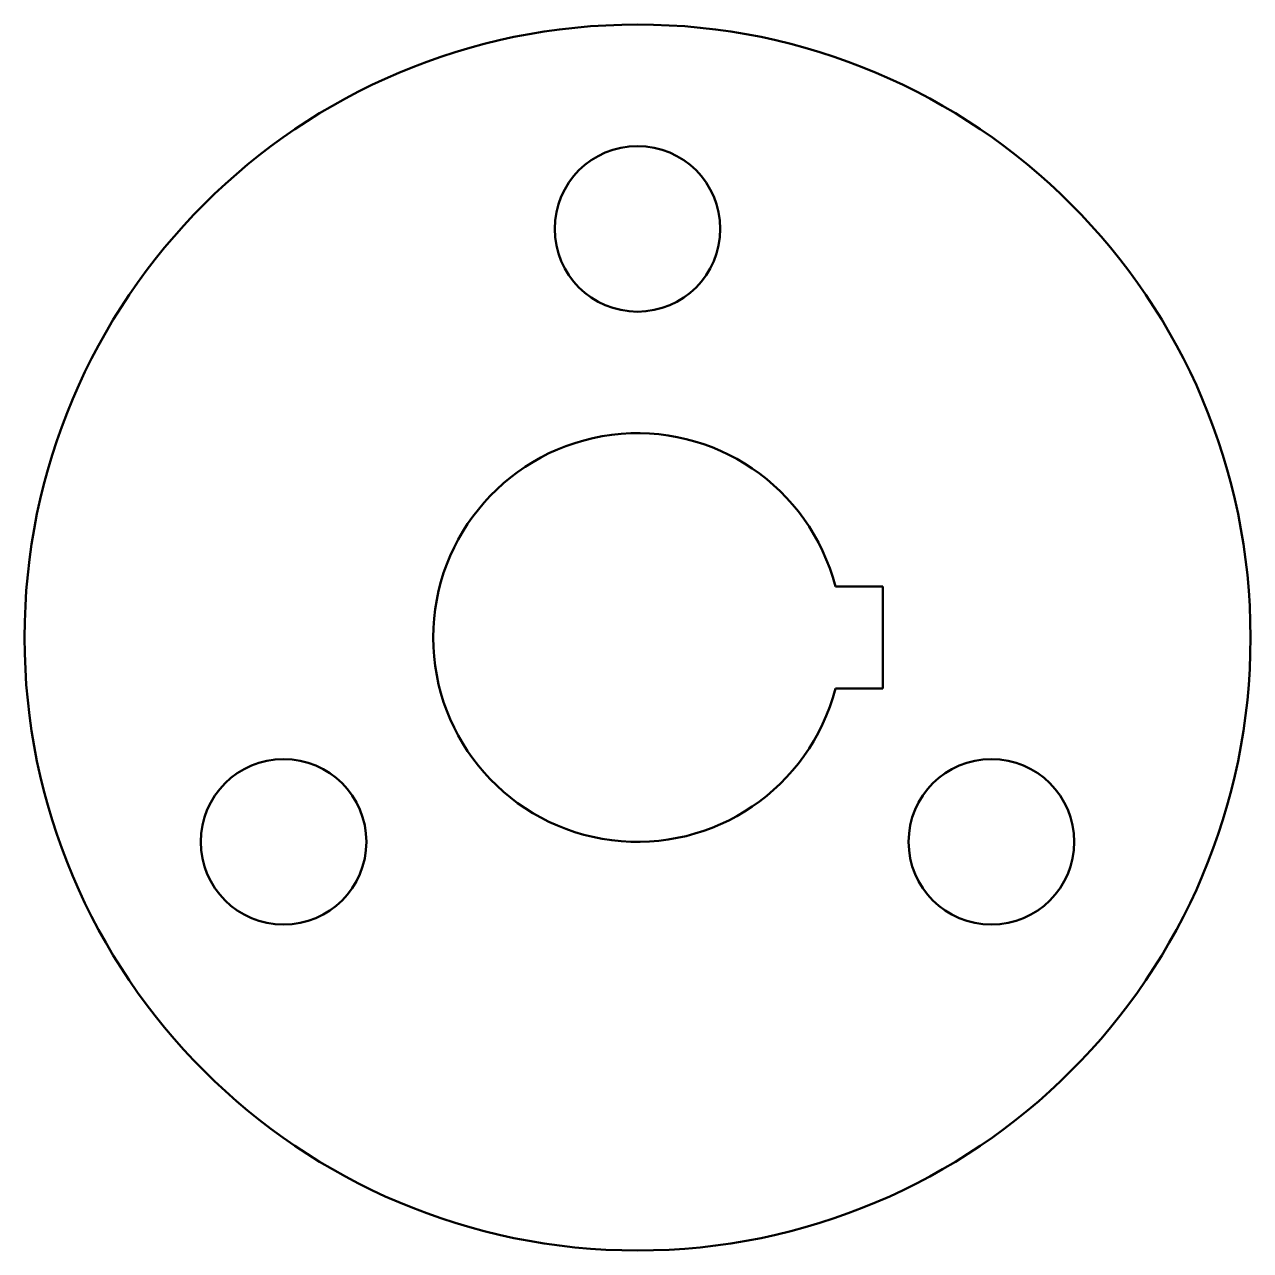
# Model space of a CAD drawing. Header units: millimetres. Extents: x 134.3 to 158.3, y 102.5 to 126.5.
import ezdxf

# ---------------------------------------------------------------- set-up
doc = ezdxf.new("R2010")
doc.units = ezdxf.units.MM
doc.layers.add('Visible (ISO)', color=7, linetype='Continuous', lineweight=50)

msp = doc.modelspace()

# ---------------------------------------------------------------- linework, layer by layer
at = {"layer": 'Visible (ISO)'}
for p, q in [((150.193, 115.483), (151.12, 115.483)), ((151.12, 115.483), (151.12, 113.483)), ((151.12, 113.483), (150.193, 113.483))]:
    msp.add_line(p, q, dxfattribs=at)
for centre, radius in [((146.32, 114.483), 12), ((146.32, 122.483), 1.621), ((139.391, 110.483), 1.621), ((153.248, 110.483), 1.621)]:
    msp.add_circle(centre, radius, dxfattribs=at)
msp.add_arc((146.32, 114.483), 4, 14.4775, 345.5225, dxfattribs=at)

doc.saveas('drawing.dxf')
